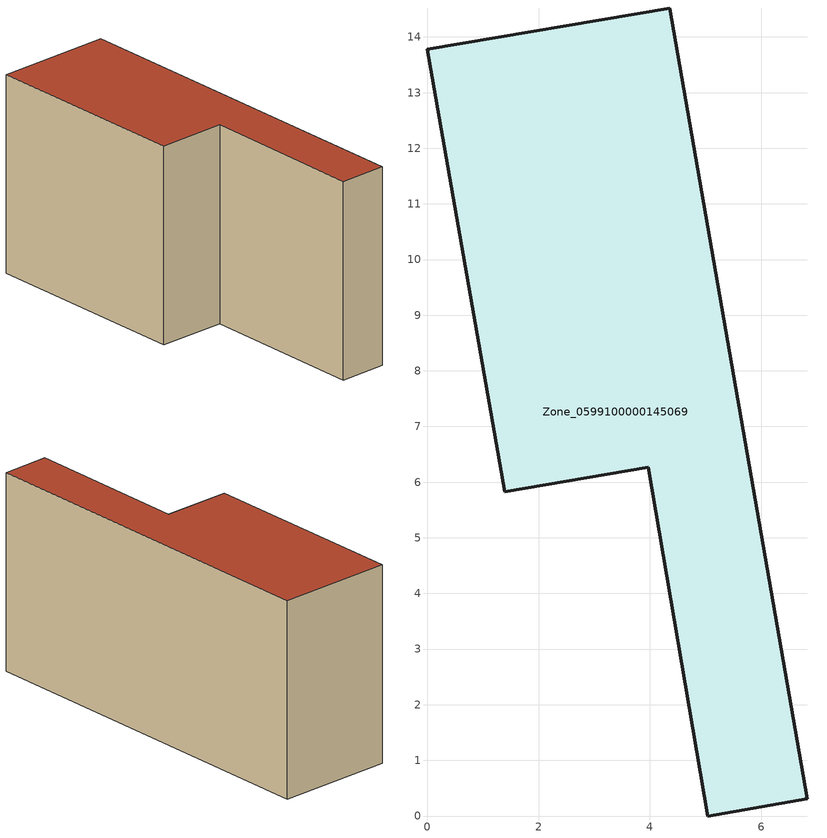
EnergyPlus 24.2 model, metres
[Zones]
Zone_0599100000145069
 floor ground (C_G): 3.97,6.27 1.39,5.83 0,13.78 4.36,14.52 6.83,0.31 5.04,0 z0
 wall outside (C_F): 4.36,14.52 0,13.78 1.39,5.83 3.97,6.27 5.04,0 6.83,0.31 4.36,14.52 z0:7.57
 roof outside (C_R): 6.83,0.31 4.36,14.52 0,13.78 1.39,5.83 3.97,6.27 5.04,0 z7.57
[BUILDING]
Pand.0599100000145069: North Axis=0; Terrain=City; Loads Convergence Tolerance Value=0.04; Temperature Convergence Tolerance Value=0.4; Solar Distribution=FullExterior; Maximum Number of Warmup Days=25; Minimum Number of Warmup Days=1
[Site:Location]
Rotterdam.The.Hague.AP_ZH_NLD Design_Conditions: Latitude=51.96; Longitude=4.45; Time Zone=1; Elevation=-4.5
[SITE:GROUNDTEMPERATURE:BUILDINGSURFACE]
18, 18, 18, 18, 18, 18, 18, 18, 18, 18, 18, 18
[MATERIAL] Thermal Absorptance=0.9; Solar Absorptance=0.7; Visible Absorptance=0.7
Name | Roughness | Thickness | Conductivity | Density | Specific Heat
G.TI.1946 | MediumSmooth | 0.15 | 1 | 540 | 1210
F.TI.1946 | Rough | 0.3 | 0.857143 | 1920 | 840
R.TI.1946 | MediumRough | 0.2 | 0.1 | 1500 | 1000
[CONSTRUCTION]
C_G: G.TI.1946
C_F: F.TI.1946
C_R: R.TI.1946
[ZONE]
Zone_0599100000145069: Type=1; Multiplier=1; Ceiling Height=Autocalculate; Volume=Autocalculate; Floor Area=autocalculate; Part of Total Floor Area=Yes
[ZONEINFILTRATION:DESIGNFLOWRATE]
Infil_Zone_0599100000145069: Zone or ZoneList or Space or SpaceList=Zone_0599100000145069; Schedule=AlwaysOn; Design Flow Rate Calculation Method=Flow/Area; Flow Rate per Floor Area=0.003; Constant Term Coefficient=1; Temperature Term Coefficient=0; Velocity Term Coefficient=0; Velocity Squared Term Coefficient=0
[HVACTEMPLATE:ZONE:IDEALLOADSAIRSYSTEM]
Zone_0599100000145069: Maximum Heating Supply Air Temperature=50; Minimum Cooling Supply Air Temperature=13; Maximum Heating Supply Air Humidity Ratio=0.0156; Minimum Cooling Supply Air Humidity Ratio=0.0077; Heating Limit=NoLimit; Cooling Limit=NoLimit; Dehumidification Control Type=ConstantSensibleHeatRatio; Cooling Sensible Heat Ratio=0.7; Dehumidification Setpoint=60; Humidification Control Type=None; Humidification Setpoint=30; Outdoor Air Method=None; Outdoor Air Flow Rate per Person=0.00944; Outdoor Air Flow Rate per Zone Floor Area=0; Outdoor Air Flow Rate per Zone=0; Demand Controlled Ventilation Type=None; Outdoor Air Economizer Type=NoEconomizer; Heat Recovery Type=None; Sensible Heat Recovery Effectiveness=0.7; Latent Heat Recovery Effectiveness=0.65
[ZONECONTROL:THERMOSTAT]
ThermostatControl_Zone_0599100000145069: Zone or ZoneList=Zone_0599100000145069; Control Type Schedule=DualSetpointControlType; Control 1=Thermostat_Zone_0599100000145069; Temperature Difference Between Cutout And Setpoint=0
[THERMOSTATSETPOINT:DUALSETPOINT]
Thermostat_Zone_0599100000145069: Heating Setpoint Temperature Schedule=HeatingSetpoint_Zone_0599100000145069; Cooling Setpoint Temperature Schedule=CoolingSetpoint_Zone_0599100000145069
[SCHEDULE:COMPACT]
HeatingSetpoint_Zone_0599100000145069: Through: 12/31, For: AllDays, Until: 24:00, 21
CoolingSetpoint_Zone_0599100000145069: Through: 12/31, For: AllDays, Until: 24:00, 24
DualSetpointControlType: Through: 12/31, For: AllDays, Until: 24:00, 4
AlwaysOn: Through: 12/31, For: AllDays, Until: 24:00, 1
